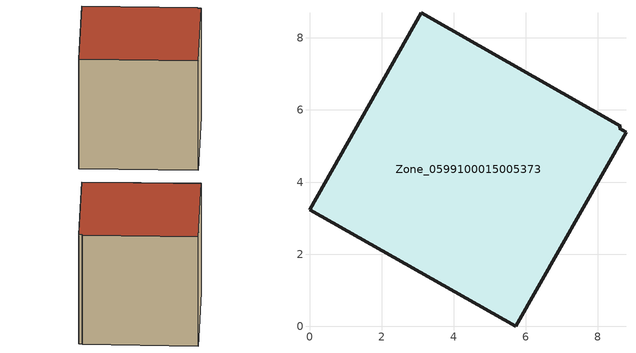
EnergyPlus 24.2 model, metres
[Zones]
Zone_0599100015005373
 floor ground (C_G): 3.1,8.7 8.63,5.55 8.6,5.5 8.78,5.39 5.72,0 0,3.24 z0.89
 wall outside (C_F): 0,3.24 5.72,0 8.78,5.39 8.6,5.5 8.63,5.55 3.1,8.7 0,3.24 z0.89:7.66
 roof outside (C_R): 8.63,5.55 3.1,8.7 0,3.24 5.72,0 8.78,5.39 8.6,5.5 z7.66
[BUILDING]
Pand.0599100015005373: North Axis=0; Terrain=City; Loads Convergence Tolerance Value=0.04; Temperature Convergence Tolerance Value=0.4; Solar Distribution=FullExterior; Maximum Number of Warmup Days=25; Minimum Number of Warmup Days=1
[Site:Location]
Rotterdam.The.Hague.AP_ZH_NLD Design_Conditions: Latitude=51.96; Longitude=4.45; Time Zone=1; Elevation=-4.5
[SITE:GROUNDTEMPERATURE:BUILDINGSURFACE]
18, 18, 18, 18, 18, 18, 18, 18, 18, 18, 18, 18
[MATERIAL] Thermal Absorptance=0.9; Solar Absorptance=0.7; Visible Absorptance=0.7
Name | Roughness | Thickness | Conductivity | Density | Specific Heat
G.TC.1946-1964 | MediumSmooth | 0.15 | 1 | 540 | 1210
F.TC.1946-1964 | Rough | 0.3 | 0.857143 | 1920 | 840
R.TC.1946-1964 | MediumRough | 0.2 | 0.235294 | 1500 | 1000
[CONSTRUCTION]
C_G: G.TC.1946-1964
C_F: F.TC.1946-1964
C_R: R.TC.1946-1964
[ZONE]
Zone_0599100015005373: Type=1; Multiplier=1; Ceiling Height=Autocalculate; Volume=Autocalculate; Floor Area=autocalculate; Part of Total Floor Area=Yes
[ZONEINFILTRATION:DESIGNFLOWRATE]
Infil_Zone_0599100015005373: Zone or ZoneList or Space or SpaceList=Zone_0599100015005373; Schedule=AlwaysOn; Design Flow Rate Calculation Method=Flow/Area; Flow Rate per Floor Area=0.003; Constant Term Coefficient=1; Temperature Term Coefficient=0; Velocity Term Coefficient=0; Velocity Squared Term Coefficient=0
[HVACTEMPLATE:ZONE:IDEALLOADSAIRSYSTEM]
Zone_0599100015005373: Maximum Heating Supply Air Temperature=50; Minimum Cooling Supply Air Temperature=13; Maximum Heating Supply Air Humidity Ratio=0.0156; Minimum Cooling Supply Air Humidity Ratio=0.0077; Heating Limit=NoLimit; Cooling Limit=NoLimit; Dehumidification Control Type=ConstantSensibleHeatRatio; Cooling Sensible Heat Ratio=0.7; Dehumidification Setpoint=60; Humidification Control Type=None; Humidification Setpoint=30; Outdoor Air Method=None; Outdoor Air Flow Rate per Person=0.00944; Outdoor Air Flow Rate per Zone Floor Area=0; Outdoor Air Flow Rate per Zone=0; Demand Controlled Ventilation Type=None; Outdoor Air Economizer Type=NoEconomizer; Heat Recovery Type=None; Sensible Heat Recovery Effectiveness=0.7; Latent Heat Recovery Effectiveness=0.65
[ZONECONTROL:THERMOSTAT]
ThermostatControl_Zone_0599100015005373: Zone or ZoneList=Zone_0599100015005373; Control Type Schedule=DualSetpointControlType; Control 1=Thermostat_Zone_0599100015005373; Temperature Difference Between Cutout And Setpoint=0
[THERMOSTATSETPOINT:DUALSETPOINT]
Thermostat_Zone_0599100015005373: Heating Setpoint Temperature Schedule=HeatingSetpoint_Zone_0599100015005373; Cooling Setpoint Temperature Schedule=CoolingSetpoint_Zone_0599100015005373
[SCHEDULE:COMPACT]
HeatingSetpoint_Zone_0599100015005373: Through: 12/31, For: AllDays, Until: 24:00, 21
CoolingSetpoint_Zone_0599100015005373: Through: 12/31, For: AllDays, Until: 24:00, 24
DualSetpointControlType: Through: 12/31, For: AllDays, Until: 24:00, 4
AlwaysOn: Through: 12/31, For: AllDays, Until: 24:00, 1
